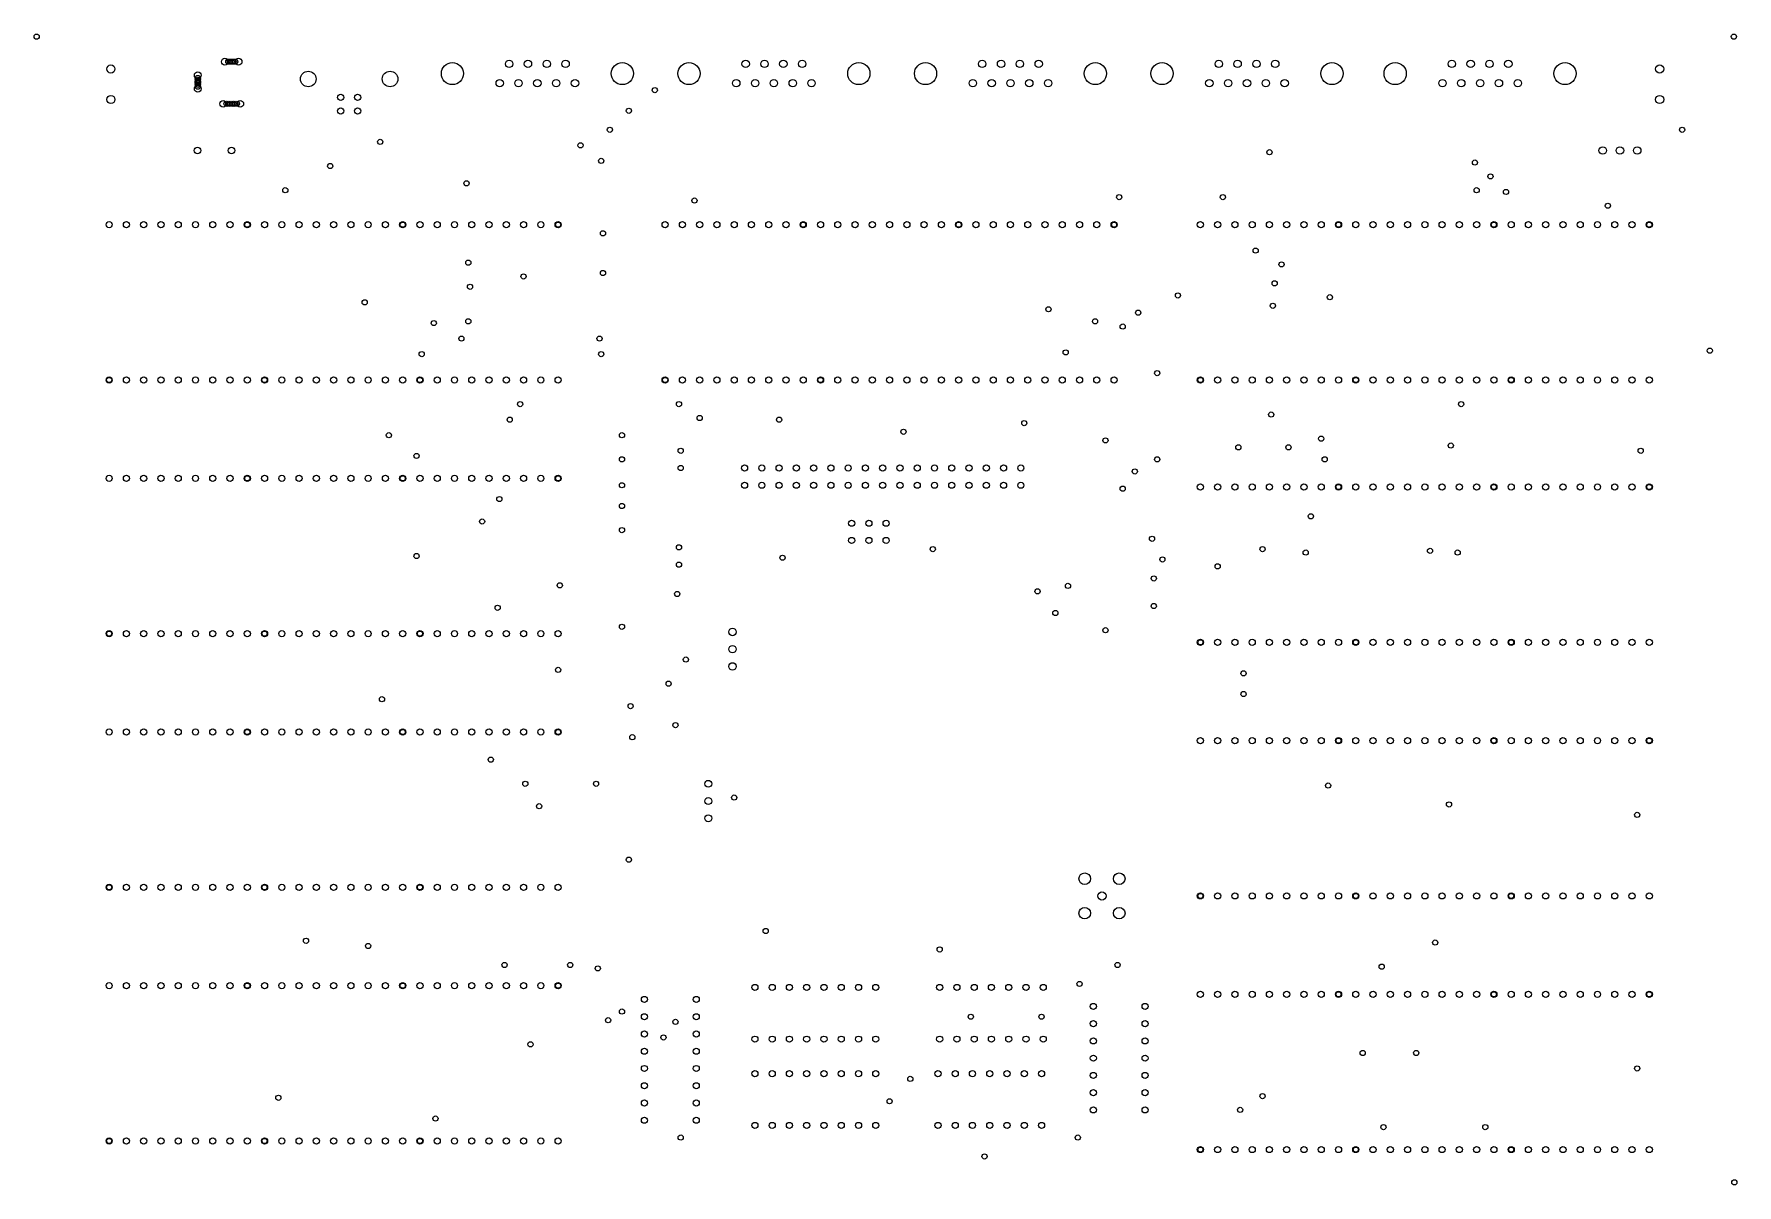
# Model space of a CAD drawing. Extents: x 0 to 250, y 0 to 169.
import ezdxf

# ---------------------------------------------------------------- set-up
doc = ezdxf.new("R2010")
doc.units = 0
doc.layers.get('0').update_dxf_attribs({"linetype": 'CONTINUOUS'})
doc.layers.add('txt', color=1, linetype='CONTINUOUS')

# ---------------------------------------------------------------- blocks, each defined once
blk = doc.blocks.new('D9500')
blk.add_circle((0, 0), 0.381)
blk = doc.blocks.new('D9501')
blk.add_circle((0, 0), 0.45)
blk = doc.blocks.new('D9502')
blk.add_circle((0, 0), 0.46)
blk = doc.blocks.new('D9503')
blk.add_circle((0, 0), 0.5)
blk = doc.blocks.new('D9504')
blk.add_circle((0, 0), 0.545)
blk = doc.blocks.new('D9505')
blk.add_circle((0, 0), 0.55)
blk = doc.blocks.new('D9506')
blk.add_circle((0, 0), 0.6)
blk = doc.blocks.new('D9507')
blk.add_circle((0, 0), 0.85)
blk = doc.blocks.new('D9508')
blk.add_circle((0, 0), 1.15)
blk = doc.blocks.new('D9509')
blk.add_circle((0, 0), 1.63)

msp = doc.modelspace()

# ---------------------------------------------------------------- block references
at = {"layer": 'txt'}
for name, p in [('D9500', (0.254001, 168.656337)), ('D9500', (249.9365, 168.656337)), ('D9503', (27.956056, 164.96633)), ('D9500', (28.448057, 164.96633)), ('D9500', (28.702057, 164.96633)), ('D9500', (28.956058, 164.96633)), ('D9500', (29.210058, 164.96633)), ('D9500', (29.464059, 164.96633)), ('D9503', (29.95606, 164.96633)), ('D9506', (11.176022, 163.894328)), ('D9503', (23.956048, 162.966326)), ('D9500', (23.956048, 162.560325)), ('D9508', (40.20808, 162.420325)), ('D9508', (52.248104, 162.420325)), ('D9509', (61.419123, 163.220326)), ('D9504', (69.75914, 164.640329)), ('D9504', (72.529145, 164.640329)), ('D9504', (75.299151, 164.640329)), ('D9504', (78.069156, 164.640329)), ('D9509', (86.409173, 163.220326)), ('D9509', (96.217192, 163.220326)), ('D9504', (104.557209, 164.640329)), ('D9504', (107.327215, 164.640329)), ('D9504', (110.09722, 164.640329)), ('D9504', (112.867226, 164.640329)), ('D9509', (121.207242, 163.220326)), ('D9509', (131.015262, 163.220326)), ('D9504', (139.355279, 164.640329)), ('D9504', (142.125284, 164.640329)), ('D9504', (144.89529, 164.640329)), ('D9504', (147.665295, 164.640329)), ('D9509', (156.005312, 163.220326)), ('D9509', (165.813332, 163.220326)), ('D9504', (174.153348, 164.640329)), ('D9504', (176.923354, 164.640329)), ('D9504', (179.693359, 164.640329)), ('D9504', (182.463365, 164.640329)), ('D9509', (190.803382, 163.220326)), ('D9509', (200.1034, 163.220326)), ('D9504', (208.443417, 164.640329)), ('D9504', (211.213422, 164.640329)), ('D9504', (213.983428, 164.640329)), ('D9504', (216.753434, 164.640329)), ('D9509', (225.09345, 163.220326)), ('D9506', (239.014478, 163.894328)), ('D9503', (23.956048, 160.966322)), ('D9500', (23.956048, 162.306325)), ('D9500', (23.956048, 162.052324)), ('D9500', (23.956048, 161.966324)), ('D9500', (23.956048, 161.798324)), ('D9500', (23.956048, 161.544323)), ('D9500', (23.956048, 161.290323)), ('D9504', (68.374137, 161.800324)), ('D9504', (71.144142, 161.800324)), ('D9504', (73.914148, 161.800324)), ('D9504', (76.684153, 161.800324)), ('D9504', (79.454159, 161.800324)), ('D9500', (91.186182, 160.782322)), ('D9504', (103.172206, 161.800324)), ('D9504', (105.942212, 161.800324)), ('D9504', (108.712217, 161.800324)), ('D9504', (111.482223, 161.800324)), ('D9504', (114.252229, 161.800324)), ('D9504', (137.970276, 161.800324)), ('D9504', (140.740281, 161.800324)), ('D9504', (143.510287, 161.800324)), ('D9504', (146.280293, 161.800324)), ('D9504', (149.050298, 161.800324)), ('D9504', (172.768346, 161.800324)), ('D9504', (175.538351, 161.800324)), ('D9504', (178.308357, 161.800324)), ('D9504', (181.078362, 161.800324)), ('D9504', (183.848368, 161.800324)), ('D9504', (207.058414, 161.800324)), ('D9504', (209.82842, 161.800324)), ('D9504', (212.598425, 161.800324)), ('D9504', (215.368431, 161.800324)), ('D9504', (218.138436, 161.800324)), ('D9506', (11.176022, 159.398319)), ('D9503', (27.706055, 158.766318)), ('D9500', (28.194056, 158.766318)), ('D9500', (28.448057, 158.766318)), ('D9500', (28.702057, 158.766318)), ('D9500', (28.956058, 158.766318)), ('D9500', (29.210058, 158.766318)), ('D9500', (29.464059, 158.750318)), ('D9500', (29.718059, 158.766318)), ('D9503', (30.20606, 158.766318)), ('D9502', (44.97809, 159.710319)), ('D9502', (44.97809, 157.710315)), ('D9502', (47.478095, 159.710319)), ('D9502', (47.478095, 157.710315)), ('D9500', (87.376175, 157.734315)), ('D9506', (239.014478, 159.398319)), ('D9500', (84.582169, 154.94031)), ('D9500', (242.316485, 154.94031)), ('D9500', (50.800102, 153.162306)), ('D9500', (80.264161, 152.654305)), ('D9503', (23.916048, 151.892304)), ('D9503', (28.916058, 151.892304)), ('D9500', (83.312167, 150.368301)), ('D9500', (181.610363, 151.638303)), ('D9500', (211.836424, 150.1143)), ('D9505', (230.632461, 151.892304)), ('D9505', (233.172466, 151.892304)), ('D9505', (235.712471, 151.892304)), ('D9500', (43.434087, 149.606299)), ('D9500', (214.122428, 148.082296)), ('D9500', (36.830074, 146.050292)), ('D9500', (63.500127, 147.066294)), ('D9500', (159.512319, 145.03429)), ('D9500', (174.75235, 145.03429)), ('D9500', (212.090424, 146.050292)), ('D9500', (216.408433, 145.796292)), ('D9500', (97.028194, 144.526289)), ('D9500', (231.394463, 143.764288)), ('D9501', (10.922022, 140.970282)), ('D9501', (13.462027, 140.970282)), ('D9501', (16.002032, 140.970282)), ('D9501', (18.542037, 140.970282)), ('D9501', (21.082042, 140.970282)), ('D9501', (23.622047, 140.970282)), ('D9501', (26.162052, 140.970282)), ('D9501', (28.702057, 140.970282)), ('D9501', (31.242062, 140.970282)), ('D9500', (31.242062, 140.970282)), ('D9501', (33.782068, 140.970282)), ('D9501', (36.322073, 140.970282)), ('D9501', (38.862078, 140.970282)), ('D9501', (41.402083, 140.970282)), ('D9501', (43.942088, 140.970282)), ('D9501', (46.482093, 140.970282)), ('D9501', (49.022098, 140.970282)), ('D9501', (51.562103, 140.970282)), ('D9501', (54.102108, 140.970282)), ('D9500', (54.102108, 140.970282)), ('D9501', (56.642113, 140.970282)), ('D9501', (59.182118, 140.970282)), ('D9501', (61.722123, 140.970282)), ('D9501', (64.262129, 140.970282)), ('D9501', (66.802134, 140.970282)), ('D9501', (69.342139, 140.970282)), ('D9501', (71.882144, 140.970282)), ('D9501', (74.422149, 140.970282)), ('D9501', (76.962154, 140.970282)), ('D9500', (76.962154, 140.970282)), ('D9501', (92.710185, 140.970282)), ('D9501', (95.250191, 140.970282)), ('D9501', (97.790196, 140.970282)), ('D9501', (100.330201, 140.970282)), ('D9501', (102.870206, 140.970282)), ('D9501', (105.410211, 140.970282)), ('D9501', (107.950216, 140.970282)), ('D9501', (110.490221, 140.970282)), ('D9501', (113.030226, 140.970282)), ('D9500', (113.030226, 140.970282)), ('D9501', (115.570231, 140.970282)), ('D9501', (118.110236, 140.970282)), ('D9501', (120.650241, 140.970282)), ('D9501', (123.190246, 140.970282)), ('D9501', (125.730251, 140.970282)), ('D9501', (128.270257, 140.970282)), ('D9501', (130.810262, 140.970282)), ('D9501', (133.350267, 140.970282)), ('D9501', (135.890272, 140.970282)), ('D9500', (135.890272, 140.970282)), ('D9501', (138.430277, 140.970282)), ('D9501', (140.970282, 140.970282)), ('D9501', (143.510287, 140.970282)), ('D9501', (146.050292, 140.970282)), ('D9501', (148.590297, 140.970282)), ('D9501', (151.130302, 140.970282)), ('D9501', (153.670307, 140.970282)), ('D9501', (156.210312, 140.970282)), ('D9501', (158.750318, 140.970282)), ('D9500', (158.750318, 140.970282)), ('D9501', (171.450343, 140.970282)), ('D9501', (173.990348, 140.970282)), ('D9501', (176.530353, 140.970282)), ('D9501', (179.070358, 140.970282)), ('D9501', (181.610363, 140.970282)), ('D9501', (184.150368, 140.970282)), ('D9501', (186.690373, 140.970282)), ('D9501', (189.230378, 140.970282)), ('D9501', (191.770384, 140.970282)), ('D9500', (191.770384, 140.970282)), ('D9501', (194.310389, 140.970282)), ('D9501', (196.850394, 140.970282)), ('D9501', (199.390399, 140.970282)), ('D9501', (201.930404, 140.970282)), ('D9501', (204.470409, 140.970282)), ('D9501', (207.010414, 140.970282)), ('D9501', (209.550419, 140.970282)), ('D9501', (212.090424, 140.970282)), ('D9501', (214.630429, 140.970282)), ('D9500', (214.630429, 140.970282)), ('D9501', (217.170434, 140.970282)), ('D9501', (219.710439, 140.970282)), ('D9501', (222.250445, 140.970282)), ('D9501', (224.79045, 140.970282)), ('D9501', (227.330455, 140.970282)), ('D9501', (229.87046, 140.970282)), ('D9501', (232.410465, 140.970282)), ('D9501', (234.95047, 140.970282)), ('D9501', (237.490475, 140.970282)), ('D9500', (237.490475, 140.970282)), ('D9500', (83.566167, 139.700279)), ('D9500', (63.754128, 135.382271)), ('D9500', (179.578359, 137.160274)), ('D9500', (183.388367, 135.12827)), ('D9500', (71.882144, 133.350267)), ('D9500', (83.566167, 133.858268)), ('D9500', (64.008128, 131.826264)), ('D9500', (168.148336, 130.556261)), ('D9500', (182.372365, 132.334265)), ('D9500', (190.500381, 130.302261)), ('D9500', (48.514097, 129.540259)), ('D9500', (149.098298, 128.524257)), ('D9500', (162.306325, 128.016256)), ('D9500', (182.118364, 129.032258)), ('D9500', (58.674117, 126.492253)), ('D9500', (63.754128, 126.746253)), ('D9500', (155.956312, 126.746253)), ('D9500', (160.02032, 125.984252)), ('D9500', (62.738125, 124.206248)), ('D9500', (83.058166, 124.206248)), ('D9500', (246.380493, 122.428245)), ('D9500', (56.896114, 121.920244)), ('D9500', (83.312167, 121.920244)), ('D9500', (151.638303, 122.174244)), ('D9501', (10.922022, 118.110236)), ('D9500', (10.922022, 118.110236)), ('D9501', (13.462027, 118.110236)), ('D9501', (16.002032, 118.110236)), ('D9501', (18.542037, 118.110236)), ('D9501', (21.082042, 118.110236)), ('D9501', (23.622047, 118.110236)), ('D9501', (26.162052, 118.110236)), ('D9501', (28.702057, 118.110236)), ('D9501', (31.242062, 118.110236)), ('D9501', (33.782068, 118.110236)), ('D9500', (33.782068, 118.110236)), ('D9501', (36.322073, 118.110236)), ('D9501', (38.862078, 118.110236)), ('D9501', (41.402083, 118.110236)), ('D9501', (43.942088, 118.110236)), ('D9501', (46.482093, 118.110236)), ('D9501', (49.022098, 118.110236)), ('D9501', (51.562103, 118.110236)), ('D9501', (54.102108, 118.110236)), ('D9501', (56.642113, 118.110236)), ('D9500', (56.642113, 118.110236)), ('D9501', (59.182118, 118.110236)), ('D9501', (61.722123, 118.110236)), ('D9501', (64.262129, 118.110236)), ('D9501', (66.802134, 118.110236)), ('D9501', (69.342139, 118.110236)), ('D9501', (71.882144, 118.110236)), ('D9501', (74.422149, 118.110236)), ('D9501', (76.962154, 118.110236)), ('D9501', (92.710185, 118.110236)), ('D9500', (92.710185, 118.110236)), ('D9501', (95.250191, 118.110236)), ('D9501', (97.790196, 118.110236)), ('D9501', (100.330201, 118.110236)), ('D9501', (102.870206, 118.110236)), ('D9501', (105.410211, 118.110236)), ('D9501', (107.950216, 118.110236)), ('D9501', (110.490221, 118.110236)), ('D9501', (113.030226, 118.110236)), ('D9501', (115.570231, 118.110236)), ('D9500', (115.570231, 118.110236)), ('D9501', (118.110236, 118.110236)), ('D9501', (120.650241, 118.110236)), ('D9501', (123.190246, 118.110236)), ('D9501', (125.730251, 118.110236)), ('D9501', (128.270257, 118.110236)), ('D9501', (130.810262, 118.110236)), ('D9501', (133.350267, 118.110236)), ('D9501', (135.890272, 118.110236)), ('D9501', (138.430277, 118.110236)), ('D9501', (140.970282, 118.110236)), ('D9501', (143.510287, 118.110236)), ('D9501', (146.050292, 118.110236)), ('D9501', (148.590297, 118.110236)), ('D9501', (151.130302, 118.110236)), ('D9501', (153.670307, 118.110236)), ('D9501', (156.210312, 118.110236)), ('D9501', (158.750318, 118.110236)), ('D9500', (165.10033, 119.126238)), ('D9501', (171.450343, 118.110236)), ('D9500', (171.450343, 118.110236)), ('D9501', (173.990348, 118.110236)), ('D9501', (176.530353, 118.110236)), ('D9501', (179.070358, 118.110236)), ('D9501', (181.610363, 118.110236)), ('D9501', (184.150368, 118.110236)), ('D9501', (186.690373, 118.110236)), ('D9501', (189.230378, 118.110236)), ('D9501', (191.770384, 118.110236)), ('D9501', (194.310389, 118.110236)), ('D9500', (194.310389, 118.110236)), ('D9501', (196.850394, 118.110236)), ('D9501', (199.390399, 118.110236)), ('D9501', (201.930404, 118.110236)), ('D9501', (204.470409, 118.110236)), ('D9501', (207.010414, 118.110236)), ('D9501', (209.550419, 118.110236)), ('D9501', (212.090424, 118.110236)), ('D9501', (214.630429, 118.110236)), ('D9501', (217.170434, 118.110236)), ('D9500', (217.170434, 118.110236)), ('D9501', (219.710439, 118.110236)), ('D9501', (222.250445, 118.110236)), ('D9501', (224.79045, 118.110236)), ('D9501', (227.330455, 118.110236)), ('D9501', (229.87046, 118.110236)), ('D9501', (232.410465, 118.110236)), ('D9501', (234.95047, 118.110236)), ('D9501', (237.490475, 118.110236)), ('D9500', (71.374143, 114.554229)), ('D9500', (94.742189, 114.554229)), ('D9500', (97.790196, 112.522225)), ('D9500', (181.864364, 113.030226)), ('D9500', (209.80442, 114.554229)), ('D9500', (52.070104, 109.98222)), ('D9500', (69.85014, 112.268225)), ('D9500', (86.360173, 109.98222)), ('D9500', (109.474219, 112.268225)), ('D9500', (127.762256, 110.490221)), ('D9500', (145.542291, 111.760224)), ('D9500', (94.99619, 107.696215)), ('D9500', (157.480315, 109.220218)), ('D9500', (177.038354, 108.204216)), ('D9500', (184.404369, 108.204216)), ('D9500', (189.230378, 109.474219)), ('D9500', (208.280417, 108.458217)), ('D9500', (236.220472, 107.696215)), ('D9500', (56.134112, 106.934214)), ('D9500', (86.360173, 106.426213)), ('D9500', (94.99619, 105.15621)), ('D9501', (104.394209, 105.15621)), ('D9501', (106.934214, 105.15621)), ('D9501', (109.474219, 105.15621)), ('D9501', (112.014224, 105.15621)), ('D9501', (114.554229, 105.15621)), ('D9501', (117.094234, 105.15621)), ('D9501', (119.634239, 105.15621)), ('D9501', (122.174244, 105.15621)), ('D9501', (124.714249, 105.15621)), ('D9501', (127.254255, 105.15621)), ('D9501', (129.79426, 105.15621)), ('D9501', (132.334265, 105.15621)), ('D9501', (134.87427, 105.15621)), ('D9501', (137.414275, 105.15621)), ('D9501', (139.95428, 105.15621)), ('D9501', (142.494285, 105.15621)), ('D9501', (145.03429, 105.15621)), ('D9500', (165.10033, 106.426213)), ('D9500', (189.738379, 106.426213)), ('D9501', (10.922022, 103.632207)), ('D9501', (13.462027, 103.632207)), ('D9501', (16.002032, 103.632207)), ('D9501', (18.542037, 103.632207)), ('D9501', (21.082042, 103.632207)), ('D9501', (23.622047, 103.632207)), ('D9501', (26.162052, 103.632207)), ('D9501', (28.702057, 103.632207)), ('D9501', (31.242062, 103.632207)), ('D9500', (31.242062, 103.632207)), ('D9501', (33.782068, 103.632207)), ('D9501', (36.322073, 103.632207)), ('D9501', (38.862078, 103.632207)), ('D9501', (41.402083, 103.632207)), ('D9501', (43.942088, 103.632207)), ('D9501', (46.482093, 103.632207)), ('D9501', (49.022098, 103.632207)), ('D9501', (51.562103, 103.632207)), ('D9501', (54.102108, 103.632207)), ('D9500', (54.102108, 103.632207)), ('D9501', (56.642113, 103.632207)), ('D9501', (59.182118, 103.632207)), ('D9501', (61.722123, 103.632207)), ('D9501', (64.262129, 103.632207)), ('D9501', (66.802134, 103.632207)), ('D9501', (69.342139, 103.632207)), ('D9501', (71.882144, 103.632207)), ('D9501', (74.422149, 103.632207)), ('D9501', (76.962154, 103.632207)), ('D9500', (76.962154, 103.632207)), ('D9500', (86.360173, 102.616205)), ('D9501', (104.394209, 102.616205)), ('D9501', (106.934214, 102.616205)), ('D9501', (109.474219, 102.616205)), ('D9501', (112.014224, 102.616205)), ('D9501', (114.554229, 102.616205)), ('D9501', (117.094234, 102.616205)), ('D9501', (119.634239, 102.616205)), ('D9501', (122.174244, 102.616205)), ('D9501', (124.714249, 102.616205)), ('D9501', (127.254255, 102.616205)), ('D9501', (129.79426, 102.616205)), ('D9501', (132.334265, 102.616205)), ('D9501', (134.87427, 102.616205)), ('D9501', (137.414275, 102.616205)), ('D9501', (139.95428, 102.616205)), ('D9501', (142.494285, 102.616205)), ('D9501', (145.03429, 102.616205)), ('D9500', (161.798324, 104.648209)), ('D9501', (171.450343, 102.362205)), ('D9501', (173.990348, 102.362205)), ('D9501', (176.530353, 102.362205)), ('D9501', (179.070358, 102.362205)), ('D9501', (181.610363, 102.362205)), ('D9501', (184.150368, 102.362205)), ('D9501', (186.690373, 102.362205)), ('D9501', (189.230378, 102.362205)), ('D9501', (191.770384, 102.362205)), ('D9500', (191.770384, 102.362205)), ('D9501', (194.310389, 102.362205)), ('D9501', (196.850394, 102.362205)), ('D9501', (199.390399, 102.362205)), ('D9501', (201.930404, 102.362205)), ('D9501', (204.470409, 102.362205)), ('D9501', (207.010414, 102.362205)), ('D9501', (209.550419, 102.362205)), ('D9501', (212.090424, 102.362205)), ('D9501', (214.630429, 102.362205)), ('D9500', (214.630429, 102.362205)), ('D9501', (217.170434, 102.362205)), ('D9501', (219.710439, 102.362205)), ('D9501', (222.250445, 102.362205)), ('D9501', (224.79045, 102.362205)), ('D9501', (227.330455, 102.362205)), ('D9501', (229.87046, 102.362205)), ('D9501', (232.410465, 102.362205)), ('D9501', (234.95047, 102.362205)), ('D9501', (237.490475, 102.362205)), ('D9500', (237.490475, 102.362205)), ('D9500', (68.326137, 100.584201)), ('D9500', (160.02032, 102.108204)), ('D9500', (86.360173, 99.568199)), ('D9500', (187.706375, 98.044196)), ('D9500', (65.786132, 97.282195)), ('D9500', (86.360173, 96.012192)), ('D9501', (120.14224, 97.028194)), ('D9501', (122.682245, 97.028194)), ('D9501', (125.22225, 97.028194)), ('D9500', (94.742189, 93.472187)), ('D9501', (120.14224, 94.488189)), ('D9501', (122.682245, 94.488189)), ('D9501', (125.22225, 94.488189)), ('D9500', (132.080264, 93.218186)), ('D9500', (164.338329, 94.742189)), ('D9500', (180.594361, 93.218186)), ('D9500', (186.944374, 92.710185)), ('D9500', (205.23241, 92.964186)), ('D9500', (209.296419, 92.710185)), ('D9500', (56.134112, 92.202184)), ('D9500', (94.742189, 90.932182)), ('D9500', (109.98222, 91.948184)), ('D9500', (165.862332, 91.694183)), ('D9500', (173.990348, 90.678181)), ('D9500', (77.216154, 87.884176)), ('D9500', (151.973304, 87.803176)), ('D9500', (164.592329, 88.900178)), ('D9500', (94.488189, 86.614173)), ('D9500', (147.500295, 87.000174)), ('D9500', (164.592329, 84.83617)), ('D9500', (68.072136, 84.582169)), ('D9500', (150.1143, 83.820168)), ('D9501', (10.922022, 80.772162)), ('D9500', (10.922022, 80.772162)), ('D9501', (13.462027, 80.772162)), ('D9501', (16.002032, 80.772162)), ('D9501', (18.542037, 80.772162)), ('D9501', (21.082042, 80.772162)), ('D9501', (23.622047, 80.772162)), ('D9501', (26.162052, 80.772162)), ('D9501', (28.702057, 80.772162)), ('D9501', (31.242062, 80.772162)), ('D9501', (33.782068, 80.772162)), ('D9500', (33.782068, 80.772162)), ('D9501', (36.322073, 80.772162)), ('D9501', (38.862078, 80.772162)), ('D9501', (41.402083, 80.772162)), ('D9501', (43.942088, 80.772162)), ('D9501', (46.482093, 80.772162)), ('D9501', (49.022098, 80.772162)), ('D9501', (51.562103, 80.772162)), ('D9501', (54.102108, 80.772162)), ('D9501', (56.642113, 80.772162)), ('D9500', (56.642113, 80.772162)), ('D9501', (59.182118, 80.772162)), ('D9501', (61.722123, 80.772162)), ('D9501', (64.262129, 80.772162)), ('D9501', (66.802134, 80.772162)), ('D9501', (69.342139, 80.772162)), ('D9501', (71.882144, 80.772162)), ('D9501', (74.422149, 80.772162)), ('D9501', (76.962154, 80.772162)), ('D9500', (86.360173, 81.788164)), ('D9505', (102.616205, 81.026162)), ('D9500', (157.480315, 81.280163)), ('D9505', (102.616205, 78.486157)), ('D9501', (171.450343, 79.502159)), ('D9500', (171.450343, 79.502159)), ('D9501', (173.990348, 79.502159)), ('D9501', (176.530353, 79.502159)), ('D9501', (179.070358, 79.502159)), ('D9501', (181.610363, 79.502159)), ('D9501', (184.150368, 79.502159)), ('D9501', (186.690373, 79.502159)), ('D9501', (189.230378, 79.502159)), ('D9501', (191.770384, 79.502159)), ('D9501', (194.310389, 79.502159)), ('D9500', (194.310389, 79.502159)), ('D9501', (196.850394, 79.502159)), ('D9501', (199.390399, 79.502159)), ('D9501', (201.930404, 79.502159)), ('D9501', (204.470409, 79.502159)), ('D9501', (207.010414, 79.502159)), ('D9501', (209.550419, 79.502159)), ('D9501', (212.090424, 79.502159)), ('D9501', (214.630429, 79.502159)), ('D9501', (217.170434, 79.502159)), ('D9500', (217.170434, 79.502159)), ('D9501', (219.710439, 79.502159)), ('D9501', (222.250445, 79.502159)), ('D9501', (224.79045, 79.502159)), ('D9501', (227.330455, 79.502159)), ('D9501', (229.87046, 79.502159)), ('D9501', (232.410465, 79.502159)), ('D9501', (234.95047, 79.502159)), ('D9501', (237.490475, 79.502159)), ('D9500', (76.962154, 75.438151)), ('D9500', (95.758192, 76.962154)), ('D9505', (102.616205, 75.946152)), ('D9500', (177.800356, 74.93015)), ('D9500', (93.218186, 73.406147)), ('D9500', (51.054102, 71.120142)), ('D9500', (87.630175, 70.10414)), ('D9500', (177.800356, 71.882144)), ('D9500', (94.234188, 67.310135)), ('D9501', (10.922022, 66.294133)), ('D9501', (13.462027, 66.294133)), ('D9501', (16.002032, 66.294133)), ('D9501', (18.542037, 66.294133)), ('D9501', (21.082042, 66.294133)), ('D9501', (23.622047, 66.294133)), ('D9501', (26.162052, 66.294133)), ('D9501', (28.702057, 66.294133)), ('D9501', (31.242062, 66.294133)), ('D9500', (31.242062, 66.294133)), ('D9501', (33.782068, 66.294133)), ('D9501', (36.322073, 66.294133)), ('D9501', (38.862078, 66.294133)), ('D9501', (41.402083, 66.294133)), ('D9501', (43.942088, 66.294133)), ('D9501', (46.482093, 66.294133)), ('D9501', (49.022098, 66.294133)), ('D9501', (51.562103, 66.294133)), ('D9501', (54.102108, 66.294133)), ('D9500', (54.102108, 66.294133)), ('D9501', (56.642113, 66.294133)), ('D9501', (59.182118, 66.294133)), ('D9501', (61.722123, 66.294133)), ('D9501', (64.262129, 66.294133)), ('D9501', (66.802134, 66.294133)), ('D9501', (69.342139, 66.294133)), ('D9501', (71.882144, 66.294133)), ('D9501', (74.422149, 66.294133)), ('D9501', (76.962154, 66.294133)), ('D9500', (76.962154, 66.294133)), ('D9500', (87.884176, 65.532131)), ('D9501', (171.450343, 65.02413)), ('D9501', (173.990348, 65.02413)), ('D9501', (176.530353, 65.02413)), ('D9501', (179.070358, 65.02413)), ('D9501', (181.610363, 65.02413)), ('D9501', (184.150368, 65.02413)), ('D9501', (186.690373, 65.02413)), ('D9501', (189.230378, 65.02413)), ('D9501', (191.770384, 65.02413)), ('D9500', (191.770384, 65.02413)), ('D9501', (194.310389, 65.02413)), ('D9501', (196.850394, 65.02413)), ('D9501', (199.390399, 65.02413)), ('D9501', (201.930404, 65.02413)), ('D9501', (204.470409, 65.02413)), ('D9501', (207.010414, 65.02413)), ('D9501', (209.550419, 65.02413)), ('D9501', (212.090424, 65.02413)), ('D9501', (214.630429, 65.02413)), ('D9500', (214.630429, 65.02413)), ('D9501', (217.170434, 65.02413)), ('D9501', (219.710439, 65.02413)), ('D9501', (222.250445, 65.02413)), ('D9501', (224.79045, 65.02413)), ('D9501', (227.330455, 65.02413)), ('D9501', (229.87046, 65.02413)), ('D9501', (232.410465, 65.02413)), ('D9501', (234.95047, 65.02413)), ('D9501', (237.490475, 65.02413)), ('D9500', (237.490475, 65.02413)), ('D9500', (67.056134, 62.230124)), ('D9500', (72.136144, 58.674117)), ('D9500', (82.550165, 58.674117)), ('D9503', (99.060198, 58.674117)), ('D9500', (190.24638, 58.420117)), ('D9500', (74.168148, 55.372111)), ('D9503', (99.060198, 56.134112)), ('D9500', (102.870206, 56.642113)), ('D9500', (208.026416, 55.626111)), ('D9503', (99.060198, 53.594107)), ('D9500', (235.712471, 54.102108)), ('D9500', (87.376175, 47.498095)), ('D9507', (154.432309, 44.704089)), ('D9507', (159.512319, 44.704089)), ('D9501', (10.922022, 43.434087)), ('D9500', (10.922022, 43.434087)), ('D9501', (13.462027, 43.434087)), ('D9501', (16.002032, 43.434087)), ('D9501', (18.542037, 43.434087)), ('D9501', (21.082042, 43.434087)), ('D9501', (23.622047, 43.434087)), ('D9501', (26.162052, 43.434087)), ('D9501', (28.702057, 43.434087)), ('D9501', (31.242062, 43.434087)), ('D9501', (33.782068, 43.434087)), ('D9500', (33.782068, 43.434087)), ('D9501', (36.322073, 43.434087)), ('D9501', (38.862078, 43.434087)), ('D9501', (41.402083, 43.434087)), ('D9501', (43.942088, 43.434087)), ('D9501', (46.482093, 43.434087)), ('D9501', (49.022098, 43.434087)), ('D9501', (51.562103, 43.434087)), ('D9501', (54.102108, 43.434087)), ('D9501', (56.642113, 43.434087)), ('D9500', (56.642113, 43.434087)), ('D9501', (59.182118, 43.434087)), ('D9501', (61.722123, 43.434087)), ('D9501', (64.262129, 43.434087)), ('D9501', (66.802134, 43.434087)), ('D9501', (69.342139, 43.434087)), ('D9501', (71.882144, 43.434087)), ('D9501', (74.422149, 43.434087)), ('D9501', (76.962154, 43.434087)), ('D9506', (156.972314, 42.164084)), ('D9501', (171.450343, 42.164084)), ('D9501', (173.990348, 42.164084)), ('D9501', (176.530353, 42.164084)), ('D9501', (179.070358, 42.164084)), ('D9501', (181.610363, 42.164084)), ('D9501', (184.150368, 42.164084)), ('D9501', (186.690373, 42.164084)), ('D9501', (189.230378, 42.164084)), ('D9501', (191.770384, 42.164084)), ('D9501', (194.310389, 42.164084)), ('D9501', (196.850394, 42.164084)), ('D9501', (199.390399, 42.164084)), ('D9501', (201.930404, 42.164084)), ('D9501', (204.470409, 42.164084)), ('D9501', (207.010414, 42.164084)), ('D9501', (209.550419, 42.164084)), ('D9501', (212.090424, 42.164084)), ('D9501', (214.630429, 42.164084)), ('D9501', (217.170434, 42.164084)), ('D9501', (219.710439, 42.164084)), ('D9501', (222.250445, 42.164084)), ('D9501', (224.79045, 42.164084)), ('D9501', (227.330455, 42.164084)), ('D9501', (229.87046, 42.164084)), ('D9501', (232.410465, 42.164084)), ('D9501', (234.95047, 42.164084)), ('D9501', (237.490475, 42.164084)), ('D9507', (154.432309, 39.624079)), ('D9507', (159.512319, 39.624079)), ('D9500', (171.450343, 42.164084)), ('D9500', (194.310389, 42.164084)), ('D9500', (217.170434, 42.164084)), ('D9500', (39.87808, 35.560071)), ('D9500', (49.022098, 34.79807)), ('D9500', (107.500215, 37.000074)), ('D9500', (205.994412, 35.306071)), ('D9500', (133.096266, 34.290069)), ('D9500', (69.088138, 32.004064)), ('D9500', (78.740157, 32.004064)), ('D9500', (82.804166, 31.496063)), ('D9500', (159.258319, 32.004064)), ('D9500', (198.120396, 31.750064)), ('D9501', (10.922022, 28.956058)), ('D9501', (13.462027, 28.956058)), ('D9501', (16.002032, 28.956058)), ('D9501', (18.542037, 28.956058)), ('D9501', (21.082042, 28.956058)), ('D9501', (23.622047, 28.956058)), ('D9501', (26.162052, 28.956058)), ('D9501', (28.702057, 28.956058)), ('D9501', (31.242062, 28.956058)), ('D9500', (31.242062, 28.956058)), ('D9501', (33.782068, 28.956058)), ('D9501', (36.322073, 28.956058)), ('D9501', (38.862078, 28.956058)), ('D9501', (41.402083, 28.956058)), ('D9501', (43.942088, 28.956058)), ('D9501', (46.482093, 28.956058)), ('D9501', (49.022098, 28.956058)), ('D9501', (51.562103, 28.956058)), ('D9501', (54.102108, 28.956058)), ('D9500', (54.102108, 28.956058)), ('D9501', (56.642113, 28.956058)), ('D9501', (59.182118, 28.956058)), ('D9501', (61.722123, 28.956058)), ('D9501', (64.262129, 28.956058)), ('D9501', (66.802134, 28.956058)), ('D9501', (69.342139, 28.956058)), ('D9501', (71.882144, 28.956058)), ('D9501', (74.422149, 28.956058)), ('D9501', (76.962154, 28.956058)), ('D9500', (76.962154, 28.956058)), ('D9501', (105.918212, 28.702057)), ('D9501', (108.458217, 28.702057)), ('D9501', (110.998222, 28.702057)), ('D9501', (113.538227, 28.702057)), ('D9501', (116.078232, 28.702057)), ('D9501', (118.618237, 28.702057)), ('D9501', (121.158242, 28.702057)), ('D9501', (123.698247, 28.702057)), ('D9501', (133.096266, 28.702057)), ('D9501', (135.636271, 28.702057)), ('D9501', (138.176276, 28.702057)), ('D9501', (140.716281, 28.702057)), ('D9501', (143.256287, 28.702057)), ('D9501', (145.796292, 28.702057)), ('D9501', (148.336297, 28.702057)), ('D9500', (153.670307, 29.210058)), ('D9501', (171.450343, 27.686055)), ('D9501', (173.990348, 27.686055)), ('D9501', (176.530353, 27.686055)), ('D9501', (179.070358, 27.686055)), ('D9501', (181.610363, 27.686055)), ('D9501', (184.150368, 27.686055)), ('D9501', (186.690373, 27.686055)), ('D9501', (189.230378, 27.686055)), ('D9501', (191.770384, 27.686055)), ('D9500', (191.770384, 27.686055)), ('D9501', (194.310389, 27.686055)), ('D9501', (196.850394, 27.686055)), ('D9501', (199.390399, 27.686055)), ('D9501', (201.930404, 27.686055)), ('D9501', (204.470409, 27.686055)), ('D9501', (207.010414, 27.686055)), ('D9501', (209.550419, 27.686055)), ('D9501', (212.090424, 27.686055)), ('D9501', (214.630429, 27.686055)), ('D9500', (214.630429, 27.686055)), ('D9501', (217.170434, 27.686055)), ('D9501', (219.710439, 27.686055)), ('D9501', (222.250445, 27.686055)), ('D9501', (224.79045, 27.686055)), ('D9501', (227.330455, 27.686055)), ('D9501', (229.87046, 27.686055)), ('D9501', (232.410465, 27.686055)), ('D9501', (234.95047, 27.686055)), ('D9501', (237.490475, 27.686055)), ('D9500', (237.490475, 27.686055)), ('D9500', (86.360173, 25.14605)), ('D9501', (89.662179, 26.924054)), ('D9501', (97.282195, 26.924054)), ('D9501', (155.702311, 25.904052)), ('D9501', (163.322327, 25.904052)), ('D9500', (84.328169, 23.876048)), ('D9501', (89.662179, 24.384049)), ('D9500', (94.234188, 23.622047)), ('D9501', (97.282195, 24.384049)), ('D9500', (137.668275, 24.384049)), ('D9500', (148.082296, 24.384049)), ('D9501', (155.702311, 23.364047)), ('D9501', (163.322327, 23.364047)), ('D9500', (72.898146, 20.320041)), ('D9501', (89.662179, 21.844044)), ('D9500', (92.456185, 21.336043)), ('D9501', (97.282195, 21.844044)), ('D9501', (105.918212, 21.082042)), ('D9501', (108.458217, 21.082042)), ('D9501', (110.998222, 21.082042)), ('D9501', (113.538227, 21.082042)), ('D9501', (116.078232, 21.082042)), ('D9501', (118.618237, 21.082042)), ('D9501', (121.158242, 21.082042)), ('D9501', (123.698247, 21.082042)), ('D9501', (133.096266, 21.082042)), ('D9501', (135.636271, 21.082042)), ('D9501', (138.176276, 21.082042)), ('D9501', (140.716281, 21.082042)), ('D9501', (143.256287, 21.082042)), ('D9501', (145.796292, 21.082042)), ('D9501', (148.336297, 21.082042)), ('D9501', (155.702311, 20.824042)), ('D9501', (163.322327, 20.824042)), ('D9501', (89.662179, 19.304039)), ('D9501', (97.282195, 19.304039)), ('D9501', (155.702311, 18.284037)), ('D9501', (163.322327, 18.284037)), ('D9500', (195.326391, 19.050038)), ('D9500', (203.200406, 19.050038)), ('D9501', (89.662179, 16.764034)), ('D9501', (97.282195, 16.764034)), ('D9501', (105.918212, 16.002032)), ('D9501', (108.458217, 16.002032)), ('D9501', (110.998222, 16.002032)), ('D9501', (113.538227, 16.002032)), ('D9501', (116.078232, 16.002032)), ('D9501', (118.618237, 16.002032)), ('D9501', (121.158242, 16.002032)), ('D9501', (123.698247, 16.002032)), ('D9500', (128.778258, 15.24003)), ('D9501', (132.842266, 16.002032)), ('D9501', (135.382271, 16.002032)), ('D9501', (137.922276, 16.002032)), ('D9501', (140.462281, 16.002032)), ('D9501', (143.002286, 16.002032)), ('D9501', (145.542291, 16.002032)), ('D9501', (148.082296, 16.002032)), ('D9501', (155.702311, 15.744031)), ('D9501', (163.322327, 15.744031)), ('D9500', (235.712471, 16.764034)), ('D9500', (35.814072, 12.446025)), ('D9501', (89.662179, 14.224028)), ('D9501', (97.282195, 14.224028)), ('D9501', (155.702311, 13.204026)), ('D9501', (163.322327, 13.204026)), ('D9500', (180.594361, 12.700025)), ('D9501', (89.662179, 11.684023)), ('D9501', (97.282195, 11.684023)), ('D9500', (125.730251, 11.938024)), ('D9501', (155.702311, 10.664021)), ('D9501', (163.322327, 10.664021)), ('D9500', (177.292355, 10.668021)), ('D9500', (58.928118, 9.398019)), ('D9501', (89.662179, 9.144018)), ('D9501', (97.282195, 9.144018)), ('D9501', (105.918212, 8.382017)), ('D9501', (108.458217, 8.382017)), ('D9501', (110.998222, 8.382017)), ('D9501', (113.538227, 8.382017)), ('D9501', (116.078232, 8.382017)), ('D9501', (118.618237, 8.382017)), ('D9501', (121.158242, 8.382017)), ('D9501', (123.698247, 8.382017)), ('D9501', (132.842266, 8.382017)), ('D9501', (135.382271, 8.382017)), ('D9501', (137.922276, 8.382017)), ('D9501', (140.462281, 8.382017)), ('D9501', (143.002286, 8.382017)), ('D9501', (145.542291, 8.382017)), ('D9501', (148.082296, 8.382017)), ('D9500', (198.374397, 8.128016)), ('D9500', (213.360427, 8.128016)), ('D9501', (10.922022, 6.096012)), ('D9500', (10.922022, 6.096012)), ('D9501', (13.462027, 6.096012)), ('D9501', (16.002032, 6.096012)), ('D9501', (18.542037, 6.096012)), ('D9501', (21.082042, 6.096012)), ('D9501', (23.622047, 6.096012)), ('D9501', (26.162052, 6.096012)), ('D9501', (28.702057, 6.096012)), ('D9501', (31.242062, 6.096012)), ('D9501', (33.782068, 6.096012)), ('D9500', (33.782068, 6.096012)), ('D9501', (36.322073, 6.096012)), ('D9501', (38.862078, 6.096012)), ('D9501', (41.402083, 6.096012)), ('D9501', (43.942088, 6.096012)), ('D9501', (46.482093, 6.096012)), ('D9501', (49.022098, 6.096012)), ('D9501', (51.562103, 6.096012)), ('D9501', (54.102108, 6.096012)), ('D9501', (56.642113, 6.096012)), ('D9500', (56.642113, 6.096012)), ('D9501', (59.182118, 6.096012)), ('D9501', (61.722123, 6.096012)), ('D9501', (64.262129, 6.096012)), ('D9501', (66.802134, 6.096012)), ('D9501', (69.342139, 6.096012)), ('D9501', (71.882144, 6.096012)), ('D9501', (74.422149, 6.096012)), ('D9501', (76.962154, 6.096012)), ('D9500', (94.99619, 6.604013)), ('D9500', (153.416307, 6.604013)), ('D9501', (171.450343, 4.82601)), ('D9500', (171.450343, 4.82601)), ('D9501', (173.990348, 4.82601)), ('D9501', (176.530353, 4.82601)), ('D9501', (179.070358, 4.82601)), ('D9501', (181.610363, 4.82601)), ('D9501', (184.150368, 4.82601)), ('D9501', (186.690373, 4.82601)), ('D9501', (189.230378, 4.82601)), ('D9501', (191.770384, 4.82601)), ('D9501', (194.310389, 4.82601)), ('D9500', (194.310389, 4.82601)), ('D9501', (196.850394, 4.82601)), ('D9501', (199.390399, 4.82601)), ('D9501', (201.930404, 4.82601)), ('D9501', (204.470409, 4.82601)), ('D9501', (207.010414, 4.82601)), ('D9501', (209.550419, 4.82601)), ('D9501', (212.090424, 4.82601)), ('D9501', (214.630429, 4.82601)), ('D9501', (217.170434, 4.82601)), ('D9500', (217.170434, 4.82601)), ('D9501', (219.710439, 4.82601)), ('D9501', (222.250445, 4.82601)), ('D9501', (224.79045, 4.82601)), ('D9501', (227.330455, 4.82601)), ('D9501', (229.87046, 4.82601)), ('D9501', (232.410465, 4.82601)), ('D9501', (234.95047, 4.82601)), ('D9501', (237.490475, 4.82601)), ('D9500', (139.700279, 3.810008)), ('D9500', (250.0005, 0))]:
    msp.add_blockref(name, p, dxfattribs=at)

doc.saveas('drawing.dxf')
